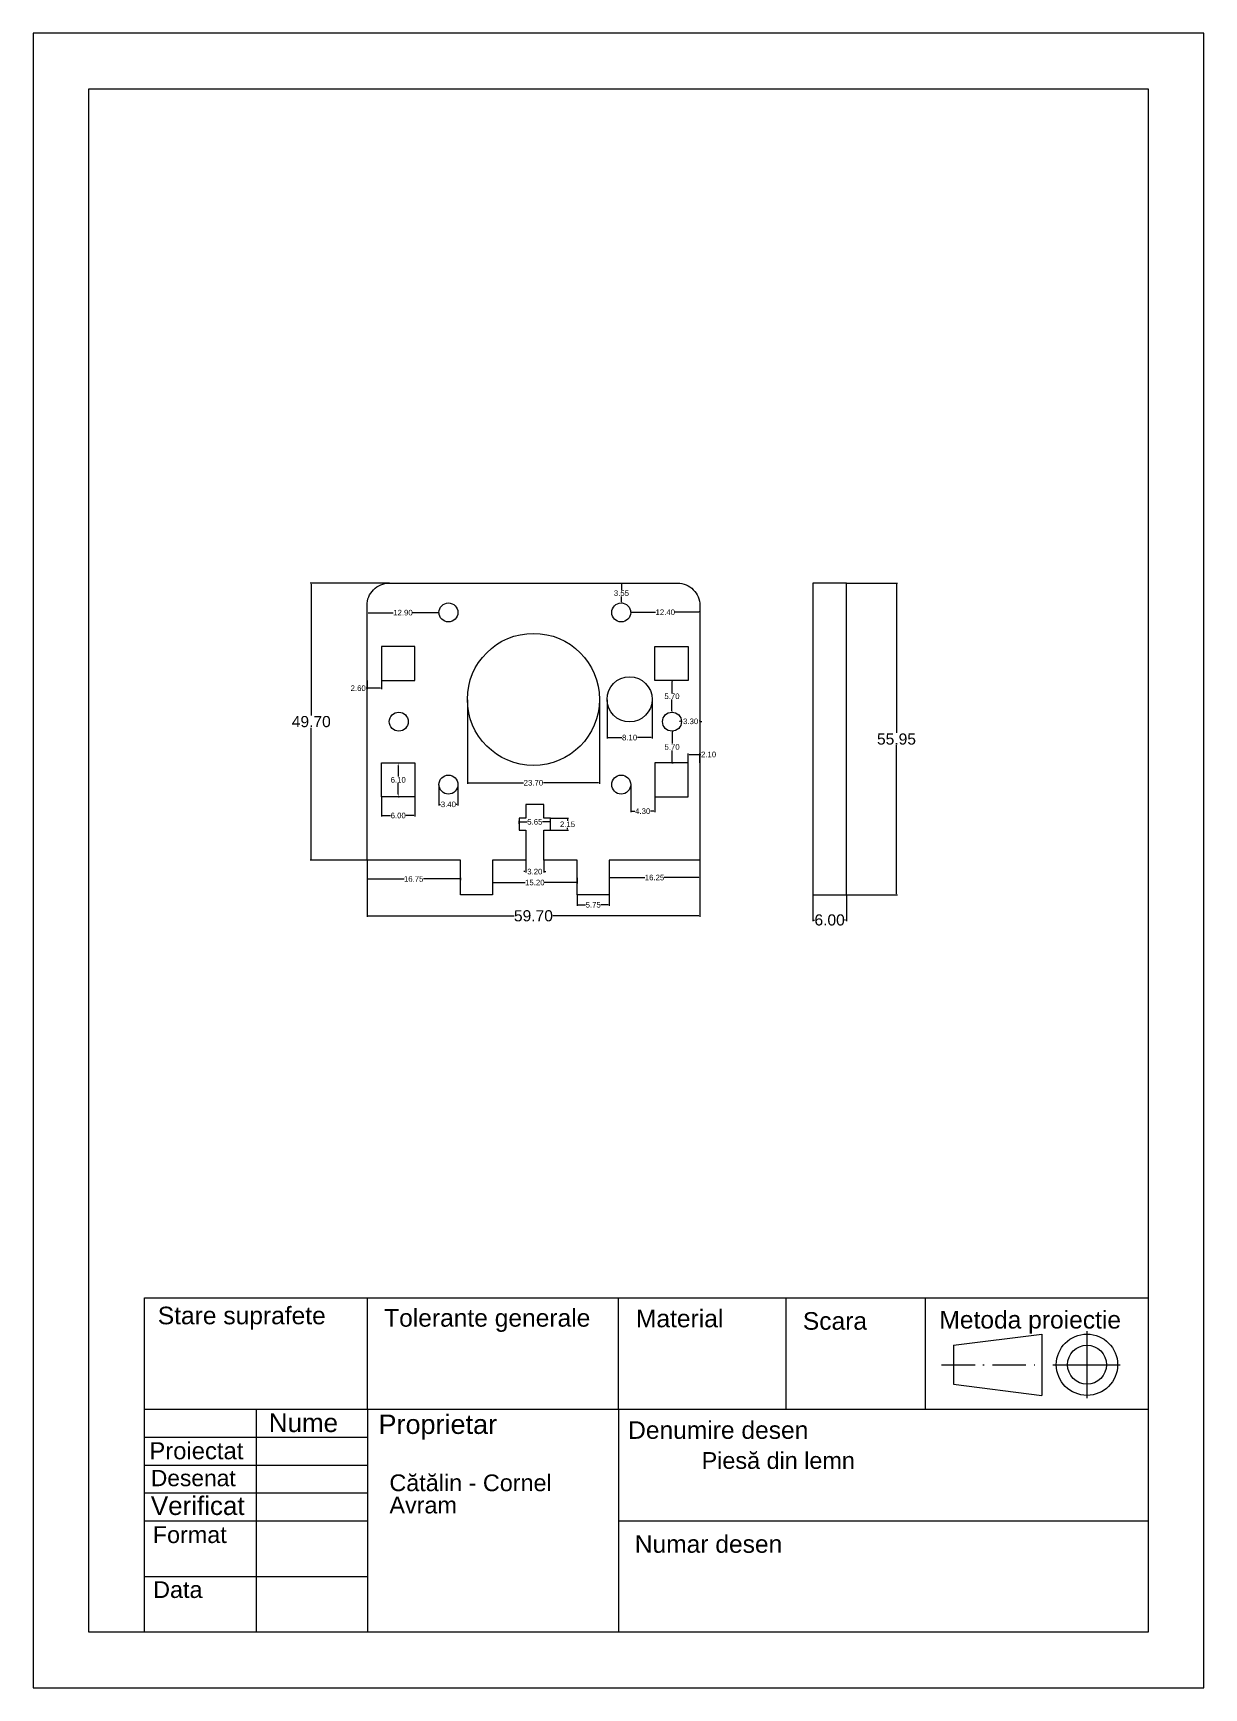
# Model space of a CAD drawing. Header units: inches. Extents: x 0 to 210, y 0 to 297.
import ezdxf

# ---------------------------------------------------------------- set-up
doc = ezdxf.new("R2010")
doc.units = ezdxf.units.IN
doc.header["$MEASUREMENT"] = 0
doc.linetypes.add('ACAD_ISO10W100', pattern=[18, 12, -3, 0, -3])
doc.layers.add('Linie punctata', color=7, linetype='ACAD_ISO10W100')
doc.layers.add('Masurari', color=92, linetype='Continuous')
doc.styles.get("Standard").update_dxf_attribs({"font": 'arial.ttf'})
doc.dimstyles.get("Standard").update_dxf_attribs({"dimtxt": 0.18, "dimasz": 0.18, "dimexe": 0.18, "dimexo": 0.0625, "dimgap": 0.09, "dimtad": 0, "dimtih": 1, "dimtoh": 1, "dimdec": 4, "dimzin": 0, "dimdsep": 46, "dimtxsty": 'Standard', "dimcen": 0.09, "dimadec": 0, "dimazin": 0, "dimtfac": 1, "dimtdec": 4, "dimtofl": 0, "dimtmove": 0, "dimatfit": 3, "dimfxl": 1, "dimtolj": 1, "dimtzin": 0, "dimarcsym": 0})

# ---------------------------------------------------------------- blocks, each defined once
blk = doc.blocks.new('*D1')
at = {"layer": 'Defpoints', "color": 0, "transparency": 16777216}
for p in [(49.89, 198.27), (63.89, 198.27), (59.89, 148.57)]:
    blk.add_point(p, dxfattribs=at)
at = {"layer": 'Masurari', "color": 0, "lineweight": -2, "transparency": 16777216}
for p, q in [((63.83, 198.27), (49.71, 198.27)), ((49.89, 198.09), (49.89, 174.53)), ((49.89, 148.75), (49.89, 172.31)), ((59.83, 148.57), (49.71, 148.57))]:
    blk.add_line(p, q, dxfattribs=at)
at = {"layer": 'Masurari', "color": 0, "transparency": 16777216}
for points in [[(49.86, 198.09), (49.92, 198.09), (49.89, 198.27)], [(49.86, 148.75), (49.92, 148.75), (49.89, 148.57)]]:
    blk.add_solid(points, dxfattribs=at)
at = {"layer": 'Masurari', "color": 0, "transparency": 16777216, "insert": (49.89, 173.42), "char_height": 2, "attachment_point": 5}
blk.add_mtext('\\A1;49.70', dxfattribs=at)
blk = doc.blocks.new('*D2')
at = {"layer": 'Defpoints', "color": 0, "transparency": 16777216}
for p in [(59.89, 148.57), (119.59, 148.57), (119.59, 138.57)]:
    blk.add_point(p, dxfattribs=at)
at = {"layer": 'Masurari', "color": 0, "lineweight": -2, "transparency": 16777216}
for p, q in [((59.89, 148.51), (59.89, 138.39)), ((119.59, 148.51), (119.59, 138.39)), ((60.07, 138.57), (86.28, 138.57)), ((119.41, 138.57), (93.2, 138.57))]:
    blk.add_line(p, q, dxfattribs=at)
at = {"layer": 'Masurari', "color": 0, "transparency": 16777216}
for points in [[(60.07, 138.6), (60.07, 138.54), (59.89, 138.57)], [(119.41, 138.6), (119.41, 138.54), (119.59, 138.57)]]:
    blk.add_solid(points, dxfattribs=at)
at = {"layer": 'Masurari', "color": 0, "transparency": 16777216, "insert": (89.74, 138.57), "char_height": 2, "attachment_point": 5}
blk.add_mtext('\\A1;59.70', dxfattribs=at)
blk = doc.blocks.new('*D3')
at = {"layer": 'Defpoints', "color": 0, "transparency": 16777216}
for p in [(62.49, 159.92), (68.49, 159.92), (68.49, 156.57)]:
    blk.add_point(p, dxfattribs=at)
at = {"layer": 'Masurari', "color": 0, "lineweight": -2, "transparency": 16777216}
for p, q in [((62.49, 159.86), (62.49, 156.39)), ((68.49, 159.86), (68.49, 156.39)), ((62.67, 156.57), (64.1, 156.57)), ((68.31, 156.57), (66.88, 156.57))]:
    blk.add_line(p, q, dxfattribs=at)
at = {"layer": 'Masurari', "color": 0, "transparency": 16777216}
for points in [[(62.67, 156.6), (62.67, 156.54), (62.49, 156.57)], [(68.31, 156.6), (68.31, 156.54), (68.49, 156.57)]]:
    blk.add_solid(points, dxfattribs=at)
at = {"layer": 'Masurari', "color": 0, "transparency": 16777216, "insert": (65.49, 156.57), "char_height": 1, "attachment_point": 5}
blk.add_mtext('\\A1;6.00', dxfattribs=at)
blk = doc.blocks.new('*D4')
at = {"layer": 'Defpoints', "color": 0, "transparency": 16777216}
for p in [(72.79, 162.12), (76.19, 162.12), (76.19, 158.57)]:
    blk.add_point(p, dxfattribs=at)
at = {"layer": 'Masurari', "color": 0, "lineweight": -2, "transparency": 16777216}
for p, q in [((72.79, 162.06), (72.79, 158.39)), ((76.19, 162.06), (76.19, 158.39)), ((72.97, 158.57), (73.1, 158.57)), ((76.01, 158.57), (75.87, 158.57))]:
    blk.add_line(p, q, dxfattribs=at)
at = {"layer": 'Masurari', "color": 0, "transparency": 16777216}
for points in [[(72.97, 158.6), (72.97, 158.54), (72.79, 158.57)], [(76.01, 158.6), (76.01, 158.54), (76.19, 158.57)]]:
    blk.add_solid(points, dxfattribs=at)
at = {"layer": 'Masurari', "color": 0, "transparency": 16777216, "insert": (74.49, 158.57), "char_height": 1, "attachment_point": 5}
blk.add_mtext('\\A1;3.40', dxfattribs=at)
blk = doc.blocks.new('*D5')
at = {"layer": 'Defpoints', "color": 0, "transparency": 16777216}
for p in [(102.94, 177.42), (111.04, 177.42), (111.04, 170.56)]:
    blk.add_point(p, dxfattribs=at)
at = {"layer": 'Masurari', "color": 0, "lineweight": -2, "transparency": 16777216}
for p, q in [((102.94, 177.36), (102.94, 170.38)), ((111.04, 177.36), (111.04, 170.38)), ((103.12, 170.56), (105.6, 170.56)), ((110.86, 170.56), (108.38, 170.56))]:
    blk.add_line(p, q, dxfattribs=at)
at = {"layer": 'Masurari', "color": 0, "transparency": 16777216}
for points in [[(103.12, 170.59), (103.12, 170.53), (102.94, 170.56)], [(110.86, 170.59), (110.86, 170.53), (111.04, 170.56)]]:
    blk.add_solid(points, dxfattribs=at)
at = {"layer": 'Masurari', "color": 0, "transparency": 16777216, "insert": (106.99, 170.56), "char_height": 1, "attachment_point": 5}
blk.add_mtext('\\A1;8.10', dxfattribs=at)
blk = doc.blocks.new('*D6')
at = {"layer": 'Defpoints', "color": 0, "transparency": 16777216}
for p in [(119.59, 167.53), (117.49, 166.02), (119.59, 165.97)]:
    blk.add_point(p, dxfattribs=at)
at = {"layer": 'Masurari', "color": 0, "lineweight": -2, "transparency": 16777216}
for p, q in [((117.49, 166.08), (117.49, 167.71)), ((117.67, 167.53), (119.41, 167.53)), ((119.59, 166.03), (119.59, 167.71)), ((119.59, 167.53), (119.77, 167.53))]:
    blk.add_line(p, q, dxfattribs=at)
at = {"layer": 'Masurari', "color": 0, "transparency": 16777216}
for points in [[(117.67, 167.56), (117.67, 167.5), (117.49, 167.53)], [(119.41, 167.56), (119.41, 167.5), (119.59, 167.53)]]:
    blk.add_solid(points, dxfattribs=at)
at = {"layer": 'Masurari', "color": 0, "transparency": 16777216, "insert": (121.16, 167.53), "char_height": 1, "attachment_point": 5}
blk.add_mtext('\\A1;2.10', dxfattribs=at)
blk = doc.blocks.new('*D7')
at = {"layer": 'Defpoints', "color": 0, "transparency": 16777216}
for p in [(119.59, 193.05), (107.19, 193.02), (119.59, 193)]:
    blk.add_point(p, dxfattribs=at)
at = {"layer": 'Masurari', "color": 0, "lineweight": -2, "transparency": 16777216}
for p, q in [((107.19, 193.08), (107.19, 193.23)), ((107.37, 193.05), (111.66, 193.05)), ((119.41, 193.05), (115.12, 193.05)), ((119.59, 193.07), (119.59, 193.23))]:
    blk.add_line(p, q, dxfattribs=at)
at = {"layer": 'Masurari', "color": 0, "transparency": 16777216}
for points in [[(107.37, 193.08), (107.37, 193.02), (107.19, 193.05)], [(119.41, 193.08), (119.41, 193.02), (119.59, 193.05)]]:
    blk.add_solid(points, dxfattribs=at)
at = {"layer": 'Masurari', "color": 0, "transparency": 16777216, "insert": (113.39, 193.05), "char_height": 1, "attachment_point": 5}
blk.add_mtext('\\A1;12.40', dxfattribs=at)
blk = doc.blocks.new('*D8')
at = {"layer": 'Defpoints', "color": 0, "transparency": 16777216}
for p in [(105.52, 198.27), (105.52, 198.27), (105.49, 194.72)]:
    blk.add_point(p, dxfattribs=at)
at = {"layer": 'Masurari', "color": 0, "lineweight": -2, "transparency": 16777216}
for p, q in [((105.52, 198.09), (105.52, 197.09)), ((105.58, 198.27), (105.7, 198.27)), ((105.52, 194.9), (105.52, 195.89)), ((105.55, 194.72), (105.7, 194.72))]:
    blk.add_line(p, q, dxfattribs=at)
at = {"layer": 'Masurari', "color": 0, "transparency": 16777216}
for points in [[(105.49, 198.09), (105.55, 198.09), (105.52, 198.27)], [(105.49, 194.9), (105.55, 194.9), (105.52, 194.72)]]:
    blk.add_solid(points, dxfattribs=at)
at = {"layer": 'Masurari', "color": 0, "transparency": 16777216, "insert": (105.52, 196.49), "char_height": 1, "attachment_point": 5}
blk.add_mtext('\\A1;3.55', dxfattribs=at)
blk = doc.blocks.new('*D9')
at = {"layer": 'Defpoints', "color": 0, "transparency": 16777216}
for p in [(114.49, 180.82), (114.59, 175.12), (114.59, 175.12)]:
    blk.add_point(p, dxfattribs=at)
at = {"layer": 'Masurari', "color": 0, "lineweight": -2, "transparency": 16777216}
for p, q in [((114.55, 180.82), (114.77, 180.82)), ((114.59, 180.64), (114.59, 178.57)), ((114.59, 175.3), (114.59, 177.37)), ((114.65, 175.12), (114.77, 175.12))]:
    blk.add_line(p, q, dxfattribs=at)
at = {"layer": 'Masurari', "color": 0, "transparency": 16777216}
for points in [[(114.56, 180.64), (114.62, 180.64), (114.59, 180.82)], [(114.56, 175.3), (114.62, 175.3), (114.59, 175.12)]]:
    blk.add_solid(points, dxfattribs=at)
at = {"layer": 'Masurari', "color": 0, "transparency": 16777216, "insert": (114.59, 177.97), "char_height": 1, "attachment_point": 5}
blk.add_mtext('\\A1;5.70', dxfattribs=at)
blk = doc.blocks.new('*D10')
at = {"layer": 'Defpoints', "color": 0, "transparency": 16777216}
for p in [(114.59, 171.72), (114.49, 166.02), (114.61, 166.02)]:
    blk.add_point(p, dxfattribs=at)
at = {"layer": 'Masurari', "color": 0, "lineweight": -2, "transparency": 16777216}
for p, q in [((114.61, 171.54), (114.61, 169.47)), ((114.65, 171.72), (114.79, 171.72)), ((114.61, 166.2), (114.61, 168.27)), ((114.55, 166.02), (114.79, 166.02))]:
    blk.add_line(p, q, dxfattribs=at)
at = {"layer": 'Masurari', "color": 0, "transparency": 16777216}
for points in [[(114.58, 171.54), (114.64, 171.54), (114.61, 171.72)], [(114.58, 166.2), (114.64, 166.2), (114.61, 166.02)]]:
    blk.add_solid(points, dxfattribs=at)
at = {"layer": 'Masurari', "color": 0, "transparency": 16777216, "insert": (114.61, 168.87), "char_height": 1, "attachment_point": 5}
blk.add_mtext('\\A1;5.70', dxfattribs=at)
blk = doc.blocks.new('*D11')
at = {"layer": 'Defpoints', "color": 0, "transparency": 16777216}
for p in [(116.29, 173.42), (119.59, 173.47), (119.59, 173.44)]:
    blk.add_point(p, dxfattribs=at)
at = {"layer": 'Masurari', "color": 0, "lineweight": -2, "transparency": 16777216}
for p, q in [((116.11, 173.47), (115.93, 173.47)), ((116.29, 173.48), (116.29, 173.65)), ((119.59, 173.5), (119.59, 173.65)), ((119.77, 173.47), (119.95, 173.47))]:
    blk.add_line(p, q, dxfattribs=at)
at = {"layer": 'Masurari', "color": 0, "transparency": 16777216}
for points in [[(116.11, 173.5), (116.11, 173.44), (116.29, 173.47)], [(119.77, 173.5), (119.77, 173.44), (119.59, 173.47)]]:
    blk.add_solid(points, dxfattribs=at)
at = {"layer": 'Masurari', "color": 0, "transparency": 16777216, "insert": (117.94, 173.47), "char_height": 1, "attachment_point": 5}
blk.add_mtext('\\A1;3.30', dxfattribs=at)
blk = doc.blocks.new('*D12')
at = {"layer": 'Defpoints', "color": 0, "transparency": 16777216}
for p in [(77.89, 177.42), (101.59, 177.42), (101.59, 162.45)]:
    blk.add_point(p, dxfattribs=at)
at = {"layer": 'Masurari', "color": 0, "lineweight": -2, "transparency": 16777216}
for p, q in [((77.89, 177.36), (77.89, 162.27)), ((101.59, 177.36), (101.59, 162.27)), ((78.07, 162.45), (87.95, 162.45)), ((101.41, 162.45), (91.52, 162.45))]:
    blk.add_line(p, q, dxfattribs=at)
at = {"layer": 'Masurari', "color": 0, "transparency": 16777216}
for points in [[(78.07, 162.48), (78.07, 162.42), (77.89, 162.45)], [(101.41, 162.48), (101.41, 162.42), (101.59, 162.45)]]:
    blk.add_solid(points, dxfattribs=at)
at = {"layer": 'Masurari', "color": 0, "transparency": 16777216, "insert": (89.74, 162.45), "char_height": 1, "attachment_point": 5}
blk.add_mtext('\\A1;23.70', dxfattribs=at)
blk = doc.blocks.new('*D13')
at = {"layer": 'Defpoints', "color": 0, "transparency": 16777216}
for p in [(88.39, 148.57), (91.59, 148.57), (91.59, 146.5)]:
    blk.add_point(p, dxfattribs=at)
at = {"layer": 'Masurari', "color": 0, "lineweight": -2, "transparency": 16777216}
for p, q in [((88.39, 148.51), (88.39, 146.32)), ((91.59, 148.51), (91.59, 146.32)), ((88.21, 146.5), (88.03, 146.5)), ((91.77, 146.5), (91.95, 146.5))]:
    blk.add_line(p, q, dxfattribs=at)
at = {"layer": 'Masurari', "color": 0, "transparency": 16777216}
for points in [[(88.21, 146.53), (88.21, 146.47), (88.39, 146.5)], [(91.77, 146.53), (91.77, 146.47), (91.59, 146.5)]]:
    blk.add_solid(points, dxfattribs=at)
at = {"layer": 'Masurari', "color": 0, "transparency": 16777216, "insert": (89.99, 146.5), "char_height": 1, "attachment_point": 5}
blk.add_mtext('\\A1;3.20', dxfattribs=at)
blk = doc.blocks.new('*D14')
at = {"layer": 'Defpoints', "color": 0, "transparency": 16777216}
for p in [(87.16, 155.44), (87.16, 154.99), (92.81, 154.99)]:
    blk.add_point(p, dxfattribs=at)
at = {"layer": 'Masurari', "color": 0, "lineweight": -2, "transparency": 16777216}
for p, q in [((87.16, 155.06), (87.16, 155.62)), ((87.34, 155.44), (88.6, 155.44)), ((92.63, 155.44), (91.38, 155.44)), ((92.81, 155.06), (92.81, 155.62))]:
    blk.add_line(p, q, dxfattribs=at)
at = {"layer": 'Masurari', "color": 0, "transparency": 16777216}
for points in [[(87.34, 155.47), (87.34, 155.41), (87.16, 155.44)], [(92.63, 155.47), (92.63, 155.41), (92.81, 155.44)]]:
    blk.add_solid(points, dxfattribs=at)
at = {"layer": 'Masurari', "color": 0, "transparency": 16777216, "insert": (89.99, 155.44), "char_height": 1, "attachment_point": 5}
blk.add_mtext('\\A1;5.65', dxfattribs=at)
blk = doc.blocks.new('*D15')
at = {"layer": 'Defpoints', "color": 0, "transparency": 16777216}
for p in [(97.59, 142.32), (103.34, 142.32), (103.34, 140.55)]:
    blk.add_point(p, dxfattribs=at)
at = {"layer": 'Masurari', "color": 0, "lineweight": -2, "transparency": 16777216}
for p, q in [((97.59, 142.26), (97.59, 140.37)), ((97.77, 140.55), (99.07, 140.55)), ((103.16, 140.55), (101.86, 140.55)), ((103.34, 142.26), (103.34, 140.37))]:
    blk.add_line(p, q, dxfattribs=at)
at = {"layer": 'Masurari', "color": 0, "transparency": 16777216}
for points in [[(97.77, 140.58), (97.77, 140.52), (97.59, 140.55)], [(103.16, 140.58), (103.16, 140.52), (103.34, 140.55)]]:
    blk.add_solid(points, dxfattribs=at)
at = {"layer": 'Masurari', "color": 0, "transparency": 16777216, "insert": (100.46, 140.55), "char_height": 1, "attachment_point": 5}
blk.add_mtext('\\A1;5.75', dxfattribs=at)
blk = doc.blocks.new('*D16')
at = {"layer": 'Defpoints', "color": 0, "transparency": 16777216}
for p in [(82.39, 145.44), (97.59, 145.44), (97.59, 144.54)]:
    blk.add_point(p, dxfattribs=at)
at = {"layer": 'Masurari', "color": 0, "lineweight": -2, "transparency": 16777216}
for p, q in [((82.39, 145.38), (82.39, 144.36)), ((82.57, 144.54), (88.26, 144.54)), ((97.41, 144.54), (91.72, 144.54)), ((97.59, 145.38), (97.59, 144.36))]:
    blk.add_line(p, q, dxfattribs=at)
at = {"layer": 'Masurari', "color": 0, "transparency": 16777216}
for points in [[(82.57, 144.57), (82.57, 144.51), (82.39, 144.54)], [(97.41, 144.57), (97.41, 144.51), (97.59, 144.54)]]:
    blk.add_solid(points, dxfattribs=at)
at = {"layer": 'Masurari', "color": 0, "transparency": 16777216, "insert": (89.99, 144.54), "char_height": 1, "attachment_point": 5}
blk.add_mtext('\\A1;15.20', dxfattribs=at)
blk = doc.blocks.new('*D17')
at = {"layer": 'Defpoints', "color": 0, "transparency": 16777216}
for p in [(119.59, 145.56), (103.34, 145.44), (119.59, 145.44)]:
    blk.add_point(p, dxfattribs=at)
at = {"layer": 'Masurari', "color": 0, "lineweight": -2, "transparency": 16777216}
for p, q in [((103.34, 145.38), (103.34, 145.26)), ((103.52, 145.44), (109.73, 145.44)), ((119.41, 145.44), (113.2, 145.44)), ((119.59, 145.5), (119.59, 145.26))]:
    blk.add_line(p, q, dxfattribs=at)
at = {"layer": 'Masurari', "color": 0, "transparency": 16777216}
for points in [[(103.52, 145.47), (103.52, 145.41), (103.34, 145.44)], [(119.41, 145.47), (119.41, 145.41), (119.59, 145.44)]]:
    blk.add_solid(points, dxfattribs=at)
at = {"layer": 'Masurari', "color": 0, "transparency": 16777216, "insert": (111.46, 145.44), "char_height": 1, "attachment_point": 5}
blk.add_mtext('\\A1;16.25', dxfattribs=at)
blk = doc.blocks.new('*D18')
at = {"layer": 'Defpoints', "color": 0, "transparency": 16777216}
for p in [(59.89, 145.31), (59.89, 145.18), (76.64, 145.44)]:
    blk.add_point(p, dxfattribs=at)
at = {"layer": 'Masurari', "color": 0, "lineweight": -2, "transparency": 16777216}
for p, q in [((59.89, 145.25), (59.89, 145)), ((60.07, 145.18), (66.53, 145.18)), ((76.46, 145.18), (70, 145.18)), ((76.64, 145.38), (76.64, 145))]:
    blk.add_line(p, q, dxfattribs=at)
at = {"layer": 'Masurari', "color": 0, "transparency": 16777216}
for points in [[(60.07, 145.21), (60.07, 145.15), (59.89, 145.18)], [(76.46, 145.21), (76.46, 145.15), (76.64, 145.18)]]:
    blk.add_solid(points, dxfattribs=at)
at = {"layer": 'Masurari', "color": 0, "transparency": 16777216, "insert": (68.26, 145.18), "char_height": 1, "attachment_point": 5}
blk.add_mtext('\\A1;16.75', dxfattribs=at)
blk = doc.blocks.new('*D19')
at = {"layer": 'Defpoints', "color": 0, "transparency": 16777216}
for p in [(92.81, 156.07), (92.81, 153.92), (95.86, 153.92)]:
    blk.add_point(p, dxfattribs=at)
at = {"layer": 'Masurari', "color": 0, "lineweight": -2, "transparency": 16777216}
for p, q in [((92.88, 156.07), (96.04, 156.07)), ((95.86, 155.89), (95.86, 155.59)), ((92.88, 153.92), (96.04, 153.92)), ((95.86, 154.1), (95.86, 154.39))]:
    blk.add_line(p, q, dxfattribs=at)
at = {"layer": 'Masurari', "color": 0, "transparency": 16777216}
for points in [[(95.83, 155.89), (95.89, 155.89), (95.86, 156.07)], [(95.83, 154.1), (95.89, 154.1), (95.86, 153.92)]]:
    blk.add_solid(points, dxfattribs=at)
at = {"layer": 'Masurari', "color": 0, "transparency": 16777216, "insert": (95.86, 154.99), "char_height": 1, "attachment_point": 5}
blk.add_mtext('\\A1;2.15', dxfattribs=at)
blk = doc.blocks.new('*D20')
at = {"layer": 'Defpoints', "color": 0, "transparency": 16777216}
for p in [(59.89, 192.98), (59.89, 192.85), (72.79, 193.02)]:
    blk.add_point(p, dxfattribs=at)
at = {"layer": 'Masurari', "color": 0, "lineweight": -2, "transparency": 16777216}
for p, q in [((59.89, 192.91), (59.89, 193.16)), ((60.07, 192.98), (64.61, 192.98)), ((72.61, 192.98), (68.07, 192.98)), ((72.79, 192.96), (72.79, 192.8))]:
    blk.add_line(p, q, dxfattribs=at)
at = {"layer": 'Masurari', "color": 0, "transparency": 16777216}
for points in [[(60.07, 193.01), (60.07, 192.95), (59.89, 192.98)], [(72.61, 193.01), (72.61, 192.95), (72.79, 192.98)]]:
    blk.add_solid(points, dxfattribs=at)
at = {"layer": 'Masurari', "color": 0, "transparency": 16777216, "insert": (66.34, 192.98), "char_height": 1, "attachment_point": 5}
blk.add_mtext('\\A1;12.90', dxfattribs=at)
blk = doc.blocks.new('*D21')
at = {"layer": 'Defpoints', "color": 0, "transparency": 16777216}
for p in [(59.89, 180.86), (59.89, 179.42), (62.49, 180.82)]:
    blk.add_point(p, dxfattribs=at)
at = {"layer": 'Masurari', "color": 0, "lineweight": -2, "transparency": 16777216}
for p, q in [((59.89, 179.42), (59.71, 179.42)), ((59.89, 180.8), (59.89, 179.24)), ((62.31, 179.42), (60.07, 179.42)), ((62.49, 180.76), (62.49, 179.24))]:
    blk.add_line(p, q, dxfattribs=at)
at = {"layer": 'Masurari', "color": 0, "transparency": 16777216}
for points in [[(60.07, 179.45), (60.07, 179.39), (59.89, 179.42)], [(62.31, 179.45), (62.31, 179.39), (62.49, 179.42)]]:
    blk.add_solid(points, dxfattribs=at)
at = {"layer": 'Masurari', "color": 0, "transparency": 16777216, "insert": (58.31, 179.42), "char_height": 1, "attachment_point": 5}
blk.add_mtext('\\A1;2.60', dxfattribs=at)
blk = doc.blocks.new('*D22')
at = {"layer": 'Defpoints', "color": 0, "transparency": 16777216}
for p in [(107.19, 162.12), (111.49, 159.92), (111.49, 157.35)]:
    blk.add_point(p, dxfattribs=at)
at = {"layer": 'Masurari', "color": 0, "lineweight": -2, "transparency": 16777216}
for p, q in [((107.19, 162.06), (107.19, 157.17)), ((111.49, 159.86), (111.49, 157.17)), ((107.37, 157.35), (107.93, 157.35)), ((111.31, 157.35), (110.75, 157.35))]:
    blk.add_line(p, q, dxfattribs=at)
at = {"layer": 'Masurari', "color": 0, "transparency": 16777216}
for points in [[(107.37, 157.38), (107.37, 157.32), (107.19, 157.35)], [(111.31, 157.38), (111.31, 157.32), (111.49, 157.35)]]:
    blk.add_solid(points, dxfattribs=at)
at = {"layer": 'Masurari', "color": 0, "transparency": 16777216, "insert": (109.34, 157.35), "char_height": 1, "attachment_point": 5}
blk.add_mtext('\\A1;4.30', dxfattribs=at)
blk = doc.blocks.new('*D23')
at = {"layer": 'Defpoints', "color": 0, "transparency": 16777216}
for p in [(65.49, 166.02), (65.49, 159.92), (65.49, 159.92)]:
    blk.add_point(p, dxfattribs=at)
at = {"layer": 'Masurari', "color": 0, "lineweight": -2, "transparency": 16777216}
for p, q in [((65.49, 165.52), (65.49, 163.57)), ((65.55, 166.02), (65.67, 166.02)), ((65.49, 160.42), (65.49, 162.37)), ((65.55, 159.92), (65.67, 159.92))]:
    blk.add_line(p, q, dxfattribs=at)
at = {"layer": 'Masurari', "color": 0, "transparency": 16777216}
for points in [[(65.4, 165.52), (65.57, 165.52), (65.49, 166.02)], [(65.4, 160.42), (65.57, 160.42), (65.49, 159.92)]]:
    blk.add_solid(points, dxfattribs=at)
at = {"layer": 'Masurari', "color": 0, "transparency": 16777216, "insert": (65.49, 162.97), "char_height": 1, "attachment_point": 5}
blk.add_mtext('\\A1;6.10', dxfattribs=at)
blk = doc.blocks.new('Reprezentare_europeana')
for p, q in [((506.09, 167.5), (521.91, 169.5)), ((521.91, 169.5), (521.9, 158.5)), ((530, 170.03), (530, 157.98)), ((506.09, 167.5), (506.1, 160.5)), ((523.89, 164), (535.96, 164)), ((506.1, 160.5), (521.9, 158.5))]:
    blk.add_line(p, q)
for radius in [5.5, 3.5]:
    blk.add_circle((530.02, 164), radius)
at = {"layer": 'Linie punctata', "ltscale": 0.5}
blk.add_line((503.95, 164), (520.75, 164), dxfattribs=at)
blk = doc.blocks.new('Chenar')
for p, q in [((280.09, 394.69), (280.09, 97.69)), ((490.09, 394.69), (280.09, 394.69)), ((490.09, 97.69), (490.09, 394.69)), ((290.09, 384.69), (480.09, 384.69)), ((290.09, 107.69), (290.09, 384.69)), ((480.09, 384.69), (480.09, 107.69)), ((300.09, 107.69), (300.09, 167.69)), ((300.09, 167.69), (480.09, 167.69)), ((340.09, 147.69), (340.09, 167.69)), ((385.09, 147.69), (385.09, 167.69)), ((415.09, 167.69), (415.09, 147.69)), ((440.09, 167.69), (440.09, 147.69)), ((300.09, 147.69), (320.09, 147.69)), ((320.09, 147.69), (320.09, 107.69)), ((320.09, 147.69), (340.09, 147.69)), ((340.09, 147.69), (340.09, 107.69)), ((340.09, 147.69), (385.09, 147.69)), ((385.09, 147.69), (385.09, 107.69)), ((385.09, 147.69), (480.09, 147.69)), ((300.09, 142.69), (320.09, 142.69)), ((320.09, 142.69), (340.09, 142.69)), ((300.09, 137.69), (320.09, 137.69)), ((320.09, 137.69), (340.09, 137.69)), ((300.09, 132.69), (320.09, 132.69)), ((320.09, 132.69), (340.09, 132.69)), ((300.09, 127.69), (320.09, 127.69)), ((320.09, 127.69), (340.09, 127.69)), ((385.09, 127.69), (480.09, 127.69)), ((300.09, 117.69), (320.09, 117.69)), ((320.09, 117.69), (340.09, 117.69)), ((480.09, 107.69), (290.09, 107.69)), ((280.09, 97.69), (490.09, 97.69))]:
    blk.add_line(p, q)
blk.add_blockref('Reprezentare_europeana', (-60.9, -8.31))
for s, height, p in [('Stare suprafete', 3.1547, (302.45, 162.95)), ('Tolerante generale', 3.1547, (343.05, 162.52)), ('Material', 3.155, (388.22, 162.41)), ('Scara', 3.155, (418.16, 161.97)), ('Metoda proiectie', 3.1547, (442.65, 162.19)), ('Nume', 3.332, (322.37, 143.61)), ('Proprietar', 3.468, (342.04, 143.27)), ('Denumire desen', 3.1547, (386.81, 142.39)), ('Proiectat', 3.06, (300.94, 138.72)), ('Desenat', 2.924, (301.21, 133.89)), ('Verificat', 3.332, (301.21, 128.72)), ('Format', 3, (301.55, 123.69)), ('Numar desen', 3.1547, (388.01, 121.94)), ('Data', 3, (301.62, 113.83))]:
    blk.add_text(s, height=height).set_placement(p)
at = {"char_height": 3, "attachment_point": 1}
for s, width, insert in [('Pies{\\fArial|b0|i0|c238|p34;ă d}in{\\fArial|b0|i0|c238|p34; lemn}', 40, (400, 140)), ('C{\\fArial|b0|i0|c238|p34;ătălin - Cornel}', 30, (344, 136)), ('Avram', 20, (344, 132))]:
    blk.add_mtext_dynamic_manual_height_columns(s, width=width, gutter_width=1, heights=[0], dxfattribs=dict(at, insert=insert))
blk = doc.blocks.new('*D33')
at = {"layer": 'Defpoints', "color": 0, "transparency": 16777216}
for p in [(139.87, 142.32), (145.87, 142.32), (145.87, 137.82)]:
    blk.add_point(p, dxfattribs=at)
at = {"layer": 'Masurari', "color": 0, "lineweight": -2, "transparency": 16777216}
for p, q in [((139.87, 142.26), (139.87, 137.64)), ((145.87, 142.26), (145.87, 137.64)), ((140.05, 137.82), (140.18, 137.82)), ((145.69, 137.82), (145.56, 137.82))]:
    blk.add_line(p, q, dxfattribs=at)
at = {"layer": 'Masurari', "color": 0, "transparency": 16777216}
for points in [[(140.05, 137.85), (140.05, 137.79), (139.87, 137.82)], [(145.69, 137.85), (145.69, 137.79), (145.87, 137.82)]]:
    blk.add_solid(points, dxfattribs=at)
at = {"layer": 'Masurari', "color": 0, "transparency": 16777216, "insert": (142.87, 137.82), "char_height": 2, "attachment_point": 5}
blk.add_mtext('\\A1;6.00', dxfattribs=at)
blk = doc.blocks.new('*D34')
at = {"layer": 'Defpoints', "color": 0, "transparency": 16777216}
for p in [(145.87, 198.27), (145.87, 142.32), (154.86, 142.32)]:
    blk.add_point(p, dxfattribs=at)
at = {"layer": 'Masurari', "color": 0, "lineweight": -2, "transparency": 16777216}
for p, q in [((145.93, 198.27), (155.04, 198.27)), ((154.86, 198.09), (154.86, 171.4)), ((154.86, 142.5), (154.86, 169.18)), ((145.93, 142.32), (155.04, 142.32))]:
    blk.add_line(p, q, dxfattribs=at)
at = {"layer": 'Masurari', "color": 0, "transparency": 16777216}
for points in [[(154.83, 198.09), (154.89, 198.09), (154.86, 198.27)], [(154.83, 142.5), (154.89, 142.5), (154.86, 142.32)]]:
    blk.add_solid(points, dxfattribs=at)
at = {"layer": 'Masurari', "color": 0, "transparency": 16777216, "insert": (154.86, 170.29), "char_height": 2, "attachment_point": 5}
blk.add_mtext('\\A1;55.95', dxfattribs=at)
blk = doc.blocks.new('perspectiva_1')
blk.add_lwpolyline([(91.59, 148.57), (91.59, 153.92), (92.81, 153.92), (92.81, 156.07), (91.59, 156.07), (91.59, 158.57), (88.39, 158.57), (88.39, 156.07), (87.16, 156.07), (87.16, 153.92), (88.39, 153.92), (88.39, 148.57), (82.39, 148.57), (82.39, 142.32), (76.64, 142.32), (76.64, 148.57), (59.89, 148.57), (59.89, 194.27, -0.414214), (63.89, 198.27), (115.59, 198.27, -0.414214), (119.59, 194.27), (119.59, 148.57), (103.34, 148.57), (103.34, 142.32), (97.59, 142.32), (97.59, 148.57)], format="xyb", close=True)
for points in [[(62.49, 186.92), (62.49, 180.82), (68.49, 180.82), (68.49, 186.92), (62.49, 186.92)], [(117.49, 186.92), (117.49, 180.82), (111.49, 180.82), (111.49, 186.92), (117.49, 186.92)], [(62.49, 159.92), (62.49, 166.02), (68.49, 166.02), (68.49, 159.92), (62.49, 159.92)], [(117.49, 159.92), (117.49, 166.02), (111.49, 166.02), (111.49, 159.92), (117.49, 159.92)]]:
    blk.add_lwpolyline(points)
for centre, radius in [((74.49, 193.02), 1.7), ((105.49, 193.02), 1.7), ((89.74, 177.42), 11.85), ((106.99, 177.42), 4.05), ((65.59, 173.42), 1.7), ((114.59, 173.42), 1.7), ((74.49, 162.12), 1.7), ((105.49, 162.12), 1.7)]:
    blk.add_circle(centre, radius)
blk = doc.blocks.new('perspectiva_2')
blk.add_lwpolyline([(139.87, 198.27), (139.87, 142.32), (145.87, 142.32), (145.87, 198.27), (139.87, 198.27)])

msp = doc.modelspace()

# ---------------------------------------------------------------- linework, layer by layer
at = {"layer": 'Masurari'}
msp.add_point((63.888, 198.268), dxfattribs=at)

# ---------------------------------------------------------------- block references
for name, p in [('Chenar', (-280.089, -97.688)), ('perspectiva_1', (0, 0)), ('perspectiva_2', (0, 0))]:
    msp.add_blockref(name, p)

# ---------------------------------------------------------------- dimensions: what is measured, and where the dimension line sits
for base, p1, p2, override, picture, middle in [((49.888, 198.268), (59.888, 148.568), (63.888, 198.268), {"dimtxt": 2, "dimdec": 2}, '*D1', (49.888, 173.418)), ((105.516, 198.268), (105.488, 194.718), (105.516, 198.268), {"dimtxt": 1, "dimdec": 2}, '*D8', (105.516, 196.493)), ((154.857, 142.318), (145.869, 198.268), (145.869, 142.318), {"dimscale": 1, "dimtxt": 2, "dimdec": 2, "dimlfac": 1, "dimtxsty": 'Standard'}, '*D34', (154.857, 170.293)), ((114.588, 175.118), (114.488, 180.818), (114.588, 175.118), {"dimtxt": 1, "dimdec": 2}, '*D9', (114.588, 177.968)), ((114.613, 166.018), (114.588, 171.718), (114.488, 166.018), {"dimtxt": 1, "dimdec": 2}, '*D10', (114.613, 168.868)), ((65.488, 159.918), (65.488, 166.018), (65.488, 159.918), {"dimtxt": 1, "dimasz": 0.5, "dimdec": 2}, '*D23', (65.488, 162.968)), ((95.856, 153.918), (92.813, 156.068), (92.813, 153.918), {"dimtxt": 1, "dimdec": 2}, '*D19', (95.856, 154.993))]:
    dim = msp.add_linear_dim(base=base, p1=p1, p2=p2, angle=90, dimstyle='Standard', override=override, dxfattribs=at)
    dim.commit()
    dim.dimension.update_dxf_attribs({"geometry": picture, "text_midpoint": middle})
for base, p1, p2, override, picture, middle in [((59.888, 192.983), (72.788, 193.018), (59.888, 192.846), {"dimtxt": 1, "dimgap": 0.09, "dimdec": 2}, '*D20', (66.338, 192.983)), ((119.588, 193.051), (107.188, 193.018), (119.588, 193.004), {"dimtxt": 1, "dimdec": 2}, '*D7', (113.388, 193.051)), ((59.888, 179.415), (62.488, 180.818), (59.888, 180.864), {"dimtxt": 1, "dimgap": 0.09, "dimdec": 2}, '*D21', (58.312, 179.415)), ((101.588, 162.452), (77.888, 177.418), (101.588, 177.418), {"dimtxt": 1, "dimdec": 2}, '*D12', (89.738, 162.452)), ((111.038, 170.564), (102.938, 177.418), (111.038, 177.418), {"dimtxt": 1, "dimdec": 2}, '*D5', (106.988, 170.564)), ((119.588, 173.473), (116.288, 173.418), (119.588, 173.438), {"dimtxt": 1, "dimdec": 2}, '*D11', (117.938, 173.473)), ((119.588, 167.534), (117.488, 166.018), (119.588, 165.968), {"dimtxt": 1, "dimdec": 2}, '*D6', (121.164, 167.534)), ((76.188, 158.57), (72.788, 162.118), (76.188, 162.118), {"dimtxt": 1, "dimdec": 2}, '*D4', (74.488, 158.57)), ((111.488, 157.348), (107.188, 162.118), (111.488, 159.918), {"dimtxt": 1, "dimdec": 2}, '*D22', (109.338, 157.348)), ((68.488, 156.572), (62.488, 159.918), (68.488, 159.918), {"dimtxt": 1, "dimdec": 2}, '*D3', (65.488, 156.572)), ((87.163, 155.442), (92.813, 154.993), (87.163, 154.993), {"dimtxt": 1, "dimdec": 2}, '*D14', (89.988, 155.442)), ((119.588, 138.568), (59.888, 148.568), (119.588, 148.568), {"dimtxt": 2, "dimdec": 2}, '*D2', (89.738, 138.568)), ((91.588, 146.502), (88.388, 148.568), (91.588, 148.568), {"dimtxt": 1, "dimdec": 2}, '*D13', (89.988, 146.502)), ((59.888, 145.184), (76.638, 145.443), (59.888, 145.311), {"dimtxt": 1, "dimdec": 2}, '*D18', (68.263, 145.184)), ((119.588, 145.441), (103.338, 145.443), (119.588, 145.563), {"dimtxt": 1, "dimdec": 2}, '*D17', (111.463, 145.441)), ((97.588, 144.539), (82.388, 145.443), (97.588, 145.443), {"dimtxt": 1, "dimdec": 2}, '*D16', (89.988, 144.539)), ((103.338, 140.555), (97.588, 142.318), (103.338, 142.318), {"dimtxt": 1, "dimdec": 2}, '*D15', (100.463, 140.555)), ((145.869, 137.819), (139.869, 142.318), (145.869, 142.318), {"dimtxt": 2, "dimdec": 2}, '*D33', (142.869, 137.819))]:
    dim = msp.add_linear_dim(base=base, p1=p1, p2=p2, dimstyle='Standard', override=override, dxfattribs=at)
    dim.commit()
    dim.dimension.update_dxf_attribs({"geometry": picture, "text_midpoint": middle})

doc.saveas('drawing.dxf')
